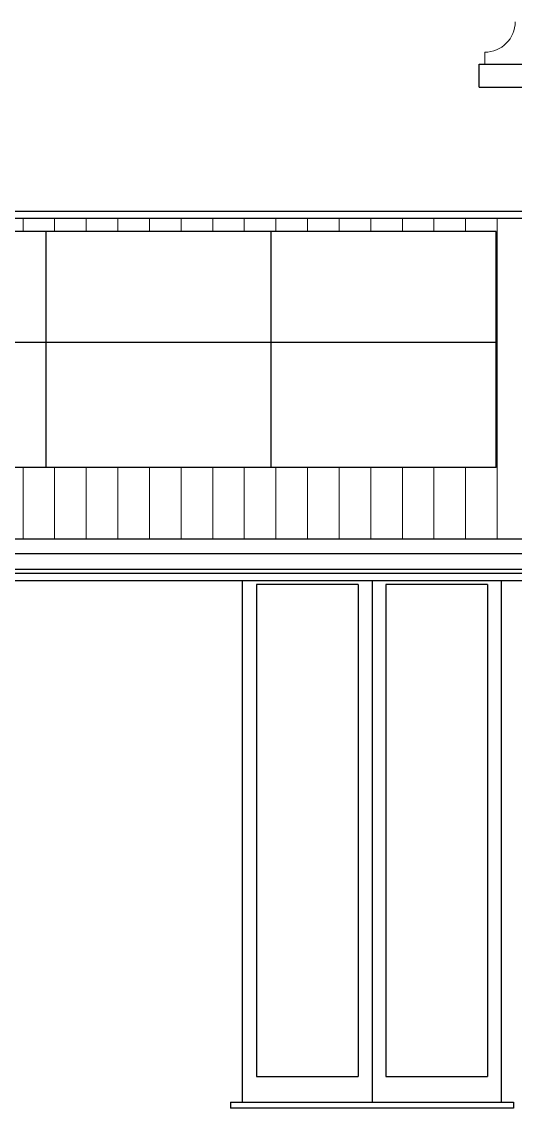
# Model space of a CAD drawing. Header units: millimetres. Extents: x 2002 to 2114, y 811 to 859.
# Drawn here: x 2035.27 to 2037.75, y 817.36 to 822.81 of the extents above; entities that cross this region are included whole.
import ezdxf

# ---------------------------------------------------------------- set-up
doc = ezdxf.new("R2010")
doc.units = ezdxf.units.MM
doc.header["$LTSCALE"] = 0.04
for name, color, linetype in [('0-2', 1, 'Continuous'), ('02', 1, 'Continuous'), ('chiaro', 252, 'Continuous')]:
    doc.layers.add(name, color=color, linetype=linetype)
doc.layers.add('0_Num_Penna__10', color=1, linetype='Continuous', lineweight=13)

msp = doc.modelspace()

# ---------------------------------------------------------------- hatches: boundary and pattern name
at = {"layer": '0_Num_Penna__10'}
h = msp.add_hatch(dxfattribs=at)
h.set_pattern_fill('ANSI31', color=256, scale=0.05, angle=45, style=0)
h.set_pattern_definition([(90, (-208.4922, -12.77513), (-0.15875, -2e-16), [])])
h.paths.add_polyline_path([(2038.2331, 820.2157), (2038.2331, 820.5557), (2037.8231, 820.5557), (2037.8231, 821.8257), (2034.2382, 821.8257), (2030.0049, 820.5557), (2034.0831, 820.5557), (2034.0831, 820.2157)])
h.paths.add_polyline_path([(2034.2662, 821.2009), (2034.2662, 821.758), (2037.6562, 821.758), (2037.6562, 820.5737), (2034.2662, 820.5737)], flags=16)

# ---------------------------------------------------------------- linework, layer by layer
at = {"layer": '0-2'}
for p, q in [((2037.6562, 821.758), (2034.2662, 821.758)), ((2035.3962, 820.5737), (2035.3962, 821.758)), ((2036.5262, 820.5737), (2036.5262, 821.758)), ((2037.6562, 820.5737), (2037.6562, 821.758)), ((2037.6562, 821.2009), (2034.2662, 821.2009)), ((2037.6562, 820.5737), (2034.2662, 820.5737)), ((2036.9631, 819.9869), (2036.4531, 819.9869)), ((2036.4531, 819.9869), (2036.4531, 817.5169)), ((2036.9631, 819.9869), (2036.9631, 817.5169)), ((2037.0331, 820.0069), (2037.0331, 817.3869)), ((2037.1031, 819.9869), (2037.1031, 817.5169)), ((2037.6131, 819.9869), (2037.1031, 819.9869)), ((2037.6131, 819.9869), (2037.6131, 817.5169)), ((2036.4531, 817.5169), (2036.9631, 817.5169)), ((2037.1031, 817.5169), (2037.6131, 817.5169))]:
    msp.add_line(p, q, dxfattribs=at)
at = {"layer": '02'}
for p, q in [((2037.5707, 822.4827), (2037.5707, 822.5979)), ((2037.5707, 822.5979), (2038.2331, 822.5979)), ((2037.5707, 822.4827), (2038.2331, 822.4827)), ((2034.2331, 821.8607), (2037.8231, 821.8607)), ((2034.2331, 821.8257), (2037.8231, 821.8257)), ((2033.9031, 820.2157), (2039.483, 820.2157)), ((2039.7966, 820.0419), (2033.9531, 820.0419)), ((2034.0831, 820.0069), (2039.7265, 820.0069)), ((2036.3831, 817.3869), (2036.3831, 820.0069)), ((2037.6831, 817.3869), (2037.6831, 820.0069)), ((2036.3231, 817.3869), (2037.7431, 817.3869)), ((2036.3231, 817.3869), (2036.3231, 817.3569)), ((2037.7431, 817.3569), (2036.3231, 817.3569)), ((2037.7431, 817.3869), (2037.7431, 817.3569))]:
    msp.add_line(p, q, dxfattribs=at)
at = {"layer": '0_Num_Penna__10'}
msp.add_line((2037.5992, 822.6579), (2037.5992, 822.5979), dxfattribs=at)
msp.add_arc((2037.5992, 822.811), 0.1532, 270, 0, dxfattribs=at)
at = {"layer": 'chiaro'}
for p, q in [((2039.5605, 820.1395), (2033.9031, 820.1395)), ((2039.5347, 820.0619), (2033.9531, 820.0619))]:
    msp.add_line(p, q, dxfattribs=at)

doc.saveas('drawing.dxf')
